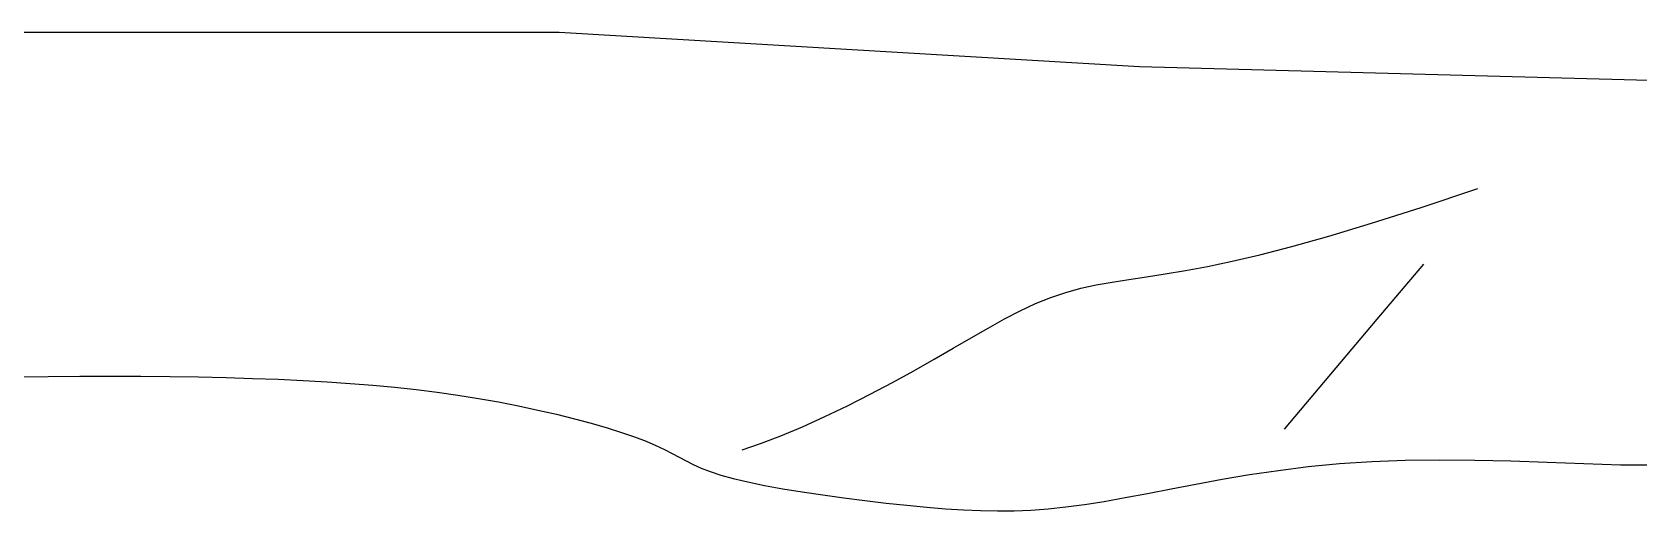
# Model space of a CAD drawing. Header units: millimetres. Extents: x 104198 to 1296755, y -81101 to 81453.
# Drawn here: x 633763.3 to 633857.7, y -26155.1 to -26127 of the extents above; entities that cross this region are included whole.
import ezdxf

# ---------------------------------------------------------------- set-up
doc = ezdxf.new("R2010")
doc.units = ezdxf.units.MM
doc.linetypes.add('HIDDEN2', pattern=[0.1875, 0.125, -0.0625])

# ---------------------------------------------------------------- blocks, each defined once
blk = doc.blocks.new('ghfdhrhr')
at = {"color": 250, "linetype": 'HIDDEN2', "ltscale": 600}
for p, q in [((633751.049, -32629.21), (633771.511, -32629.21)), ((633751.049, -32629.21), (633771.511, -32629.21)), ((633751.049, -32629.21), (633771.511, -32629.21)), ((633751.049, -32629.21), (633771.511, -32629.21)), ((633751.049, -32629.21), (633771.511, -32629.21)), ((633751.049, -32629.21), (633771.511, -32629.21)), ((633751.049, -32629.21), (633771.511, -32629.21)), ((633751.049, -32629.21), (633771.511, -32629.21)), ((633751.049, -32629.21), (633771.511, -32629.21)), ((633751.049, -32629.21), (633771.511, -32629.21)), ((633751.049, -32629.21), (633771.511, -32629.21)), ((633751.049, -32629.21), (633771.511, -32629.21)), ((633771.511, -32629.21), (633794.246, -32629.21)), ((633771.511, -32629.21), (633794.246, -32629.21)), ((633771.511, -32629.21), (633794.246, -32629.21)), ((633771.511, -32629.21), (633794.246, -32629.21)), ((633771.511, -32629.21), (633794.246, -32629.21)), ((633771.511, -32629.21), (633794.246, -32629.21)), ((633771.511, -32629.21), (633794.246, -32629.21)), ((633771.511, -32629.21), (633794.246, -32629.21)), ((633771.511, -32629.21), (633794.246, -32629.21)), ((633771.511, -32629.21), (633794.246, -32629.21)), ((633771.511, -32629.21), (633794.246, -32629.21)), ((633771.511, -32629.21), (633794.246, -32629.21)), ((633794.246, -32629.21), (633828.35, -32631.229)), ((633794.246, -32629.21), (633828.35, -32631.229)), ((633794.246, -32629.21), (633828.35, -32631.229)), ((633794.246, -32629.21), (633828.35, -32631.229)), ((633794.246, -32629.21), (633828.35, -32631.229)), ((633794.246, -32629.21), (633828.35, -32631.229)), ((633794.246, -32629.21), (633828.35, -32631.229)), ((633794.246, -32629.21), (633828.35, -32631.229)), ((633794.246, -32629.21), (633828.35, -32631.229)), ((633794.246, -32629.21), (633828.35, -32631.229)), ((633794.246, -32629.21), (633828.35, -32631.229)), ((633794.246, -32629.21), (633828.35, -32631.229)), ((633828.35, -32631.229), (633978.179, -32635.268)), ((633828.35, -32631.229), (633978.179, -32635.268)), ((633828.35, -32631.229), (633978.179, -32635.268)), ((633828.35, -32631.229), (633978.179, -32635.268)), ((633828.35, -32631.229), (633978.179, -32635.268)), ((633828.35, -32631.229), (633978.179, -32635.268)), ((633828.35, -32631.229), (633978.179, -32635.268)), ((633828.35, -32631.229), (633978.179, -32635.268)), ((633828.35, -32631.229), (633978.179, -32635.268)), ((633828.35, -32631.229), (633978.179, -32635.268)), ((633828.35, -32631.229), (633978.179, -32635.268)), ((633828.35, -32631.229), (633978.179, -32635.268)), ((633842.316, -32646.092), (633845.045, -32642.859)), ((633842.316, -32646.092), (633845.045, -32642.859)), ((633842.316, -32646.092), (633845.045, -32642.859)), ((633842.316, -32646.092), (633845.045, -32642.859)), ((633842.316, -32646.092), (633845.045, -32642.859)), ((633842.316, -32646.092), (633845.045, -32642.859)), ((633842.316, -32646.092), (633845.045, -32642.859)), ((633842.316, -32646.092), (633845.045, -32642.859)), ((633842.316, -32646.092), (633845.045, -32642.859)), ((633842.316, -32646.092), (633845.045, -32642.859)), ((633842.316, -32646.092), (633845.045, -32642.859)), ((633842.316, -32646.092), (633845.045, -32642.859)), ((633836.856, -32652.558), (633842.316, -32646.092)), ((633836.856, -32652.558), (633842.316, -32646.092)), ((633836.856, -32652.558), (633842.316, -32646.092)), ((633836.856, -32652.558), (633842.316, -32646.092)), ((633836.856, -32652.558), (633842.316, -32646.092)), ((633836.856, -32652.558), (633842.316, -32646.092)), ((633836.856, -32652.558), (633842.316, -32646.092)), ((633836.856, -32652.558), (633842.316, -32646.092)), ((633836.856, -32652.558), (633842.316, -32646.092)), ((633836.856, -32652.558), (633842.316, -32646.092)), ((633836.856, -32652.558), (633842.316, -32646.092)), ((633836.856, -32652.558), (633842.316, -32646.092)), ((633762.345, -32649.492), (633764.242, -32649.467)), ((633762.345, -32649.492), (633764.242, -32649.467)), ((633762.345, -32649.492), (633764.242, -32649.467)), ((633762.345, -32649.492), (633764.242, -32649.467)), ((633762.345, -32649.492), (633764.242, -32649.467)), ((633762.345, -32649.492), (633764.242, -32649.467)), ((633762.345, -32649.492), (633764.242, -32649.467)), ((633762.345, -32649.492), (633764.242, -32649.467)), ((633762.345, -32649.492), (633764.242, -32649.467)), ((633762.345, -32649.492), (633764.242, -32649.467)), ((633762.345, -32649.492), (633764.242, -32649.467)), ((633762.345, -32649.492), (633764.242, -32649.467)), ((633764.242, -32649.467), (633766.098, -32649.452)), ((633764.242, -32649.467), (633766.098, -32649.452)), ((633764.242, -32649.467), (633766.098, -32649.452)), ((633764.242, -32649.467), (633766.098, -32649.452)), ((633764.242, -32649.467), (633766.098, -32649.452)), ((633764.242, -32649.467), (633766.098, -32649.452)), ((633764.242, -32649.467), (633766.098, -32649.452)), ((633764.242, -32649.467), (633766.098, -32649.452)), ((633764.242, -32649.467), (633766.098, -32649.452)), ((633764.242, -32649.467), (633766.098, -32649.452)), ((633764.242, -32649.467), (633766.098, -32649.452)), ((633764.242, -32649.467), (633766.098, -32649.452)), ((633766.098, -32649.452), (633767.911, -32649.447)), ((633766.098, -32649.452), (633767.911, -32649.447)), ((633766.098, -32649.452), (633767.911, -32649.447)), ((633766.098, -32649.452), (633767.911, -32649.447)), ((633766.098, -32649.452), (633767.911, -32649.447)), ((633766.098, -32649.452), (633767.911, -32649.447)), ((633766.098, -32649.452), (633767.911, -32649.447)), ((633766.098, -32649.452), (633767.911, -32649.447)), ((633766.098, -32649.452), (633767.911, -32649.447)), ((633766.098, -32649.452), (633767.911, -32649.447)), ((633766.098, -32649.452), (633767.911, -32649.447)), ((633766.098, -32649.452), (633767.911, -32649.447)), ((633767.911, -32649.447), (633769.678, -32649.452)), ((633767.911, -32649.447), (633769.678, -32649.452)), ((633767.911, -32649.447), (633769.678, -32649.452)), ((633767.911, -32649.447), (633769.678, -32649.452)), ((633767.911, -32649.447), (633769.678, -32649.452)), ((633767.911, -32649.447), (633769.678, -32649.452)), ((633767.911, -32649.447), (633769.678, -32649.452)), ((633767.911, -32649.447), (633769.678, -32649.452)), ((633767.911, -32649.447), (633769.678, -32649.452)), ((633767.911, -32649.447), (633769.678, -32649.452)), ((633767.911, -32649.447), (633769.678, -32649.452)), ((633767.911, -32649.447), (633769.678, -32649.452)), ((633769.678, -32649.452), (633771.398, -32649.467)), ((633769.678, -32649.452), (633771.398, -32649.467)), ((633769.678, -32649.452), (633771.398, -32649.467)), ((633769.678, -32649.452), (633771.398, -32649.467)), ((633769.678, -32649.452), (633771.398, -32649.467)), ((633769.678, -32649.452), (633771.398, -32649.467)), ((633769.678, -32649.452), (633771.398, -32649.467)), ((633769.678, -32649.452), (633771.398, -32649.467)), ((633769.678, -32649.452), (633771.398, -32649.467)), ((633769.678, -32649.452), (633771.398, -32649.467)), ((633769.678, -32649.452), (633771.398, -32649.467)), ((633769.678, -32649.452), (633771.398, -32649.467)), ((633771.398, -32649.467), (633773.067, -32649.492)), ((633771.398, -32649.467), (633773.067, -32649.492)), ((633771.398, -32649.467), (633773.067, -32649.492)), ((633771.398, -32649.467), (633773.067, -32649.492)), ((633771.398, -32649.467), (633773.067, -32649.492)), ((633771.398, -32649.467), (633773.067, -32649.492)), ((633771.398, -32649.467), (633773.067, -32649.492)), ((633771.398, -32649.467), (633773.067, -32649.492)), ((633771.398, -32649.467), (633773.067, -32649.492)), ((633771.398, -32649.467), (633773.067, -32649.492)), ((633771.398, -32649.467), (633773.067, -32649.492)), ((633771.398, -32649.467), (633773.067, -32649.492)), ((633773.067, -32649.492), (633774.685, -32649.528)), ((633773.067, -32649.492), (633774.685, -32649.528)), ((633773.067, -32649.492), (633774.685, -32649.528)), ((633773.067, -32649.492), (633774.685, -32649.528)), ((633773.067, -32649.492), (633774.685, -32649.528)), ((633773.067, -32649.492), (633774.685, -32649.528)), ((633773.067, -32649.492), (633774.685, -32649.528)), ((633773.067, -32649.492), (633774.685, -32649.528)), ((633773.067, -32649.492), (633774.685, -32649.528)), ((633773.067, -32649.492), (633774.685, -32649.528)), ((633773.067, -32649.492), (633774.685, -32649.528)), ((633773.067, -32649.492), (633774.685, -32649.528)), ((633774.685, -32649.528), (633776.247, -32649.573)), ((633774.685, -32649.528), (633776.247, -32649.573)), ((633774.685, -32649.528), (633776.247, -32649.573)), ((633774.685, -32649.528), (633776.247, -32649.573)), ((633774.685, -32649.528), (633776.247, -32649.573)), ((633774.685, -32649.528), (633776.247, -32649.573)), ((633774.685, -32649.528), (633776.247, -32649.573)), ((633774.685, -32649.528), (633776.247, -32649.573)), ((633774.685, -32649.528), (633776.247, -32649.573)), ((633774.685, -32649.528), (633776.247, -32649.573)), ((633774.685, -32649.528), (633776.247, -32649.573)), ((633774.685, -32649.528), (633776.247, -32649.573)), ((633776.247, -32649.573), (633777.754, -32649.629)), ((633776.247, -32649.573), (633777.754, -32649.629)), ((633776.247, -32649.573), (633777.754, -32649.629)), ((633776.247, -32649.573), (633777.754, -32649.629)), ((633776.247, -32649.573), (633777.754, -32649.629)), ((633776.247, -32649.573), (633777.754, -32649.629)), ((633776.247, -32649.573), (633777.754, -32649.629)), ((633776.247, -32649.573), (633777.754, -32649.629)), ((633776.247, -32649.573), (633777.754, -32649.629)), ((633776.247, -32649.573), (633777.754, -32649.629)), ((633776.247, -32649.573), (633777.754, -32649.629)), ((633776.247, -32649.573), (633777.754, -32649.629)), ((633777.754, -32649.629), (633779.209, -32649.696)), ((633777.754, -32649.629), (633779.209, -32649.696)), ((633777.754, -32649.629), (633779.209, -32649.696)), ((633777.754, -32649.629), (633779.209, -32649.696)), ((633777.754, -32649.629), (633779.209, -32649.696)), ((633777.754, -32649.629), (633779.209, -32649.696)), ((633777.754, -32649.629), (633779.209, -32649.696)), ((633777.754, -32649.629), (633779.209, -32649.696)), ((633777.754, -32649.629), (633779.209, -32649.696)), ((633777.754, -32649.629), (633779.209, -32649.696)), ((633777.754, -32649.629), (633779.209, -32649.696)), ((633777.754, -32649.629), (633779.209, -32649.696)), ((633779.209, -32649.696), (633780.616, -32649.775)), ((633779.209, -32649.696), (633780.616, -32649.775)), ((633779.209, -32649.696), (633780.616, -32649.775)), ((633779.209, -32649.696), (633780.616, -32649.775)), ((633779.209, -32649.696), (633780.616, -32649.775)), ((633779.209, -32649.696), (633780.616, -32649.775)), ((633779.209, -32649.696), (633780.616, -32649.775)), ((633779.209, -32649.696), (633780.616, -32649.775)), ((633779.209, -32649.696), (633780.616, -32649.775)), ((633779.209, -32649.696), (633780.616, -32649.775)), ((633779.209, -32649.696), (633780.616, -32649.775)), ((633779.209, -32649.696), (633780.616, -32649.775)), ((633780.616, -32649.775), (633781.98, -32649.867)), ((633780.616, -32649.775), (633781.98, -32649.867)), ((633780.616, -32649.775), (633781.98, -32649.867)), ((633780.616, -32649.775), (633781.98, -32649.867)), ((633780.616, -32649.775), (633781.98, -32649.867)), ((633780.616, -32649.775), (633781.98, -32649.867)), ((633780.616, -32649.775), (633781.98, -32649.867)), ((633780.616, -32649.775), (633781.98, -32649.867)), ((633780.616, -32649.775), (633781.98, -32649.867)), ((633780.616, -32649.775), (633781.98, -32649.867)), ((633780.616, -32649.775), (633781.98, -32649.867)), ((633780.616, -32649.775), (633781.98, -32649.867)), ((633781.98, -32649.867), (633783.305, -32649.973)), ((633781.98, -32649.867), (633783.305, -32649.973)), ((633781.98, -32649.867), (633783.305, -32649.973)), ((633781.98, -32649.867), (633783.305, -32649.973)), ((633781.98, -32649.867), (633783.305, -32649.973)), ((633781.98, -32649.867), (633783.305, -32649.973)), ((633781.98, -32649.867), (633783.305, -32649.973)), ((633781.98, -32649.867), (633783.305, -32649.973)), ((633781.98, -32649.867), (633783.305, -32649.973)), ((633781.98, -32649.867), (633783.305, -32649.973)), ((633781.98, -32649.867), (633783.305, -32649.973)), ((633781.98, -32649.867), (633783.305, -32649.973)), ((633783.305, -32649.973), (633784.596, -32650.094)), ((633783.305, -32649.973), (633784.596, -32650.094)), ((633783.305, -32649.973), (633784.596, -32650.094)), ((633783.305, -32649.973), (633784.596, -32650.094)), ((633783.305, -32649.973), (633784.596, -32650.094)), ((633783.305, -32649.973), (633784.596, -32650.094)), ((633783.305, -32649.973), (633784.596, -32650.094)), ((633783.305, -32649.973), (633784.596, -32650.094)), ((633783.305, -32649.973), (633784.596, -32650.094)), ((633783.305, -32649.973), (633784.596, -32650.094)), ((633783.305, -32649.973), (633784.596, -32650.094)), ((633783.305, -32649.973), (633784.596, -32650.094)), ((633784.596, -32650.094), (633785.857, -32650.232)), ((633784.596, -32650.094), (633785.857, -32650.232)), ((633784.596, -32650.094), (633785.857, -32650.232)), ((633784.596, -32650.094), (633785.857, -32650.232)), ((633784.596, -32650.094), (633785.857, -32650.232)), ((633784.596, -32650.094), (633785.857, -32650.232)), ((633784.596, -32650.094), (633785.857, -32650.232)), ((633784.596, -32650.094), (633785.857, -32650.232)), ((633784.596, -32650.094), (633785.857, -32650.232)), ((633784.596, -32650.094), (633785.857, -32650.232)), ((633784.596, -32650.094), (633785.857, -32650.232)), ((633784.596, -32650.094), (633785.857, -32650.232)), ((633785.857, -32650.232), (633787.094, -32650.386)), ((633785.857, -32650.232), (633787.094, -32650.386)), ((633785.857, -32650.232), (633787.094, -32650.386)), ((633785.857, -32650.232), (633787.094, -32650.386)), ((633785.857, -32650.232), (633787.094, -32650.386)), ((633785.857, -32650.232), (633787.094, -32650.386)), ((633785.857, -32650.232), (633787.094, -32650.386)), ((633785.857, -32650.232), (633787.094, -32650.386)), ((633785.857, -32650.232), (633787.094, -32650.386)), ((633785.857, -32650.232), (633787.094, -32650.386)), ((633785.857, -32650.232), (633787.094, -32650.386)), ((633785.857, -32650.232), (633787.094, -32650.386)), ((633787.094, -32650.386), (633788.31, -32650.559)), ((633787.094, -32650.386), (633788.31, -32650.559)), ((633787.094, -32650.386), (633788.31, -32650.559)), ((633787.094, -32650.386), (633788.31, -32650.559)), ((633787.094, -32650.386), (633788.31, -32650.559)), ((633787.094, -32650.386), (633788.31, -32650.559)), ((633787.094, -32650.386), (633788.31, -32650.559)), ((633787.094, -32650.386), (633788.31, -32650.559)), ((633787.094, -32650.386), (633788.31, -32650.559)), ((633787.094, -32650.386), (633788.31, -32650.559)), ((633787.094, -32650.386), (633788.31, -32650.559)), ((633787.094, -32650.386), (633788.31, -32650.559)), ((633788.31, -32650.559), (633789.51, -32650.751)), ((633788.31, -32650.559), (633789.51, -32650.751)), ((633788.31, -32650.559), (633789.51, -32650.751)), ((633788.31, -32650.559), (633789.51, -32650.751)), ((633788.31, -32650.559), (633789.51, -32650.751)), ((633788.31, -32650.559), (633789.51, -32650.751)), ((633788.31, -32650.559), (633789.51, -32650.751)), ((633788.31, -32650.559), (633789.51, -32650.751)), ((633788.31, -32650.559), (633789.51, -32650.751)), ((633788.31, -32650.559), (633789.51, -32650.751)), ((633788.31, -32650.559), (633789.51, -32650.751)), ((633788.31, -32650.559), (633789.51, -32650.751)), ((633789.51, -32650.751), (633790.696, -32650.963)), ((633789.51, -32650.751), (633790.696, -32650.963)), ((633789.51, -32650.751), (633790.696, -32650.963)), ((633789.51, -32650.751), (633790.696, -32650.963)), ((633789.51, -32650.751), (633790.696, -32650.963)), ((633789.51, -32650.751), (633790.696, -32650.963)), ((633789.51, -32650.751), (633790.696, -32650.963)), ((633789.51, -32650.751), (633790.696, -32650.963)), ((633789.51, -32650.751), (633790.696, -32650.963)), ((633789.51, -32650.751), (633790.696, -32650.963)), ((633789.51, -32650.751), (633790.696, -32650.963)), ((633789.51, -32650.751), (633790.696, -32650.963)), ((633790.696, -32650.963), (633791.862, -32651.191)), ((633790.696, -32650.963), (633791.862, -32651.191)), ((633790.696, -32650.963), (633791.862, -32651.191)), ((633790.696, -32650.963), (633791.862, -32651.191)), ((633790.696, -32650.963), (633791.862, -32651.191)), ((633790.696, -32650.963), (633791.862, -32651.191)), ((633790.696, -32650.963), (633791.862, -32651.191)), ((633790.696, -32650.963), (633791.862, -32651.191)), ((633790.696, -32650.963), (633791.862, -32651.191)), ((633790.696, -32650.963), (633791.862, -32651.191)), ((633790.696, -32650.963), (633791.862, -32651.191)), ((633790.696, -32650.963), (633791.862, -32651.191)), ((633791.862, -32651.191), (633792.998, -32651.434)), ((633791.862, -32651.191), (633792.998, -32651.434)), ((633791.862, -32651.191), (633792.998, -32651.434)), ((633791.862, -32651.191), (633792.998, -32651.434)), ((633791.862, -32651.191), (633792.998, -32651.434)), ((633791.862, -32651.191), (633792.998, -32651.434)), ((633791.862, -32651.191), (633792.998, -32651.434)), ((633791.862, -32651.191), (633792.998, -32651.434)), ((633791.862, -32651.191), (633792.998, -32651.434)), ((633791.862, -32651.191), (633792.998, -32651.434)), ((633791.862, -32651.191), (633792.998, -32651.434)), ((633791.862, -32651.191), (633792.998, -32651.434)), ((633792.998, -32651.434), (633794.096, -32651.688)), ((633792.998, -32651.434), (633794.096, -32651.688)), ((633792.998, -32651.434), (633794.096, -32651.688)), ((633792.998, -32651.434), (633794.096, -32651.688)), ((633792.998, -32651.434), (633794.096, -32651.688)), ((633792.998, -32651.434), (633794.096, -32651.688)), ((633792.998, -32651.434), (633794.096, -32651.688)), ((633792.998, -32651.434), (633794.096, -32651.688)), ((633792.998, -32651.434), (633794.096, -32651.688)), ((633792.998, -32651.434), (633794.096, -32651.688)), ((633792.998, -32651.434), (633794.096, -32651.688)), ((633792.998, -32651.434), (633794.096, -32651.688)), ((633794.096, -32651.688), (633795.146, -32651.95)), ((633794.096, -32651.688), (633795.146, -32651.95)), ((633794.096, -32651.688), (633795.146, -32651.95)), ((633794.096, -32651.688), (633795.146, -32651.95)), ((633794.096, -32651.688), (633795.146, -32651.95)), ((633794.096, -32651.688), (633795.146, -32651.95)), ((633794.096, -32651.688), (633795.146, -32651.95)), ((633794.096, -32651.688), (633795.146, -32651.95)), ((633794.096, -32651.688), (633795.146, -32651.95)), ((633794.096, -32651.688), (633795.146, -32651.95)), ((633794.096, -32651.688), (633795.146, -32651.95)), ((633794.096, -32651.688), (633795.146, -32651.95)), ((633795.146, -32651.95), (633796.139, -32652.217)), ((633795.146, -32651.95), (633796.139, -32652.217)), ((633795.146, -32651.95), (633796.139, -32652.217)), ((633795.146, -32651.95), (633796.139, -32652.217)), ((633795.146, -32651.95), (633796.139, -32652.217)), ((633795.146, -32651.95), (633796.139, -32652.217)), ((633795.146, -32651.95), (633796.139, -32652.217)), ((633795.146, -32651.95), (633796.139, -32652.217)), ((633795.146, -32651.95), (633796.139, -32652.217)), ((633795.146, -32651.95), (633796.139, -32652.217)), ((633795.146, -32651.95), (633796.139, -32652.217)), ((633795.146, -32651.95), (633796.139, -32652.217)), ((633796.139, -32652.217), (633797.067, -32652.486)), ((633796.139, -32652.217), (633797.067, -32652.486)), ((633796.139, -32652.217), (633797.067, -32652.486)), ((633796.139, -32652.217), (633797.067, -32652.486)), ((633796.139, -32652.217), (633797.067, -32652.486)), ((633796.139, -32652.217), (633797.067, -32652.486)), ((633796.139, -32652.217), (633797.067, -32652.486)), ((633796.139, -32652.217), (633797.067, -32652.486)), ((633796.139, -32652.217), (633797.067, -32652.486)), ((633796.139, -32652.217), (633797.067, -32652.486)), ((633796.139, -32652.217), (633797.067, -32652.486)), ((633796.139, -32652.217), (633797.067, -32652.486)), ((633797.067, -32652.486), (633797.919, -32652.754)), ((633797.067, -32652.486), (633797.919, -32652.754)), ((633797.067, -32652.486), (633797.919, -32652.754)), ((633797.067, -32652.486), (633797.919, -32652.754)), ((633797.067, -32652.486), (633797.919, -32652.754)), ((633797.067, -32652.486), (633797.919, -32652.754)), ((633797.067, -32652.486), (633797.919, -32652.754)), ((633797.067, -32652.486), (633797.919, -32652.754)), ((633797.067, -32652.486), (633797.919, -32652.754)), ((633797.067, -32652.486), (633797.919, -32652.754)), ((633797.067, -32652.486), (633797.919, -32652.754)), ((633797.067, -32652.486), (633797.919, -32652.754)), ((633797.919, -32652.754), (633798.687, -32653.018)), ((633797.919, -32652.754), (633798.687, -32653.018)), ((633797.919, -32652.754), (633798.687, -32653.018)), ((633797.919, -32652.754), (633798.687, -32653.018)), ((633797.919, -32652.754), (633798.687, -32653.018)), ((633797.919, -32652.754), (633798.687, -32653.018)), ((633797.919, -32652.754), (633798.687, -32653.018)), ((633797.919, -32652.754), (633798.687, -32653.018)), ((633797.919, -32652.754), (633798.687, -32653.018)), ((633797.919, -32652.754), (633798.687, -32653.018)), ((633797.919, -32652.754), (633798.687, -32653.018)), ((633797.919, -32652.754), (633798.687, -32653.018)), ((633798.687, -32653.018), (633799.362, -32653.275)), ((633798.687, -32653.018), (633799.362, -32653.275)), ((633798.687, -32653.018), (633799.362, -32653.275)), ((633798.687, -32653.018), (633799.362, -32653.275)), ((633798.687, -32653.018), (633799.362, -32653.275)), ((633798.687, -32653.018), (633799.362, -32653.275)), ((633798.687, -32653.018), (633799.362, -32653.275)), ((633798.687, -32653.018), (633799.362, -32653.275)), ((633798.687, -32653.018), (633799.362, -32653.275)), ((633798.687, -32653.018), (633799.362, -32653.275)), ((633798.687, -32653.018), (633799.362, -32653.275)), ((633798.687, -32653.018), (633799.362, -32653.275)), ((633799.362, -32653.275), (633799.94, -32653.523)), ((633799.362, -32653.275), (633799.94, -32653.523)), ((633799.362, -32653.275), (633799.94, -32653.523)), ((633799.362, -32653.275), (633799.94, -32653.523)), ((633799.362, -32653.275), (633799.94, -32653.523)), ((633799.362, -32653.275), (633799.94, -32653.523)), ((633799.362, -32653.275), (633799.94, -32653.523)), ((633799.362, -32653.275), (633799.94, -32653.523)), ((633799.362, -32653.275), (633799.94, -32653.523)), ((633799.362, -32653.275), (633799.94, -32653.523)), ((633799.362, -32653.275), (633799.94, -32653.523)), ((633799.362, -32653.275), (633799.94, -32653.523)), ((633799.94, -32653.523), (633800.439, -32653.761)), ((633799.94, -32653.523), (633800.439, -32653.761)), ((633799.94, -32653.523), (633800.439, -32653.761)), ((633799.94, -32653.523), (633800.439, -32653.761)), ((633799.94, -32653.523), (633800.439, -32653.761)), ((633799.94, -32653.523), (633800.439, -32653.761)), ((633799.94, -32653.523), (633800.439, -32653.761)), ((633799.94, -32653.523), (633800.439, -32653.761)), ((633799.94, -32653.523), (633800.439, -32653.761)), ((633799.94, -32653.523), (633800.439, -32653.761)), ((633799.94, -32653.523), (633800.439, -32653.761)), ((633799.94, -32653.523), (633800.439, -32653.761)), ((633800.439, -32653.761), (633800.884, -32653.992)), ((633800.439, -32653.761), (633800.884, -32653.992)), ((633800.439, -32653.761), (633800.884, -32653.992)), ((633800.439, -32653.761), (633800.884, -32653.992)), ((633800.439, -32653.761), (633800.884, -32653.992)), ((633800.439, -32653.761), (633800.884, -32653.992)), ((633800.439, -32653.761), (633800.884, -32653.992)), ((633800.439, -32653.761), (633800.884, -32653.992)), ((633800.439, -32653.761), (633800.884, -32653.992)), ((633800.439, -32653.761), (633800.884, -32653.992)), ((633800.439, -32653.761), (633800.884, -32653.992)), ((633800.439, -32653.761), (633800.884, -32653.992)), ((633800.884, -32653.992), (633801.299, -32654.215)), ((633800.884, -32653.992), (633801.299, -32654.215)), ((633800.884, -32653.992), (633801.299, -32654.215)), ((633800.884, -32653.992), (633801.299, -32654.215)), ((633800.884, -32653.992), (633801.299, -32654.215)), ((633800.884, -32653.992), (633801.299, -32654.215)), ((633800.884, -32653.992), (633801.299, -32654.215)), ((633800.884, -32653.992), (633801.299, -32654.215)), ((633800.884, -32653.992), (633801.299, -32654.215)), ((633800.884, -32653.992), (633801.299, -32654.215)), ((633800.884, -32653.992), (633801.299, -32654.215)), ((633800.884, -32653.992), (633801.299, -32654.215)), ((633801.299, -32654.215), (633801.706, -32654.432)), ((633801.299, -32654.215), (633801.706, -32654.432)), ((633801.299, -32654.215), (633801.706, -32654.432)), ((633801.299, -32654.215), (633801.706, -32654.432)), ((633801.299, -32654.215), (633801.706, -32654.432)), ((633801.299, -32654.215), (633801.706, -32654.432)), ((633801.299, -32654.215), (633801.706, -32654.432)), ((633801.299, -32654.215), (633801.706, -32654.432)), ((633801.299, -32654.215), (633801.706, -32654.432)), ((633801.299, -32654.215), (633801.706, -32654.432)), ((633801.299, -32654.215), (633801.706, -32654.432)), ((633801.299, -32654.215), (633801.706, -32654.432)), ((633801.706, -32654.432), (633802.131, -32654.645)), ((633801.706, -32654.432), (633802.131, -32654.645)), ((633801.706, -32654.432), (633802.131, -32654.645)), ((633801.706, -32654.432), (633802.131, -32654.645)), ((633801.706, -32654.432), (633802.131, -32654.645)), ((633801.706, -32654.432), (633802.131, -32654.645)), ((633801.706, -32654.432), (633802.131, -32654.645)), ((633801.706, -32654.432), (633802.131, -32654.645)), ((633801.706, -32654.432), (633802.131, -32654.645)), ((633801.706, -32654.432), (633802.131, -32654.645)), ((633801.706, -32654.432), (633802.131, -32654.645)), ((633801.706, -32654.432), (633802.131, -32654.645)), ((633802.131, -32654.645), (633802.596, -32654.853)), ((633802.131, -32654.645), (633802.596, -32654.853)), ((633802.131, -32654.645), (633802.596, -32654.853)), ((633802.131, -32654.645), (633802.596, -32654.853)), ((633802.131, -32654.645), (633802.596, -32654.853)), ((633802.131, -32654.645), (633802.596, -32654.853)), ((633802.131, -32654.645), (633802.596, -32654.853)), ((633802.131, -32654.645), (633802.596, -32654.853)), ((633802.131, -32654.645), (633802.596, -32654.853)), ((633802.131, -32654.645), (633802.596, -32654.853)), ((633802.131, -32654.645), (633802.596, -32654.853)), ((633802.131, -32654.645), (633802.596, -32654.853)), ((633838.264, -32654.763), (633840.093, -32654.583)), ((633838.264, -32654.763), (633840.093, -32654.583)), ((633838.264, -32654.763), (633840.093, -32654.583)), ((633838.264, -32654.763), (633840.093, -32654.583)), ((633838.264, -32654.763), (633840.093, -32654.583)), ((633838.264, -32654.763), (633840.093, -32654.583)), ((633838.264, -32654.763), (633840.093, -32654.583)), ((633838.264, -32654.763), (633840.093, -32654.583)), ((633838.264, -32654.763), (633840.093, -32654.583)), ((633838.264, -32654.763), (633840.093, -32654.583)), ((633838.264, -32654.763), (633840.093, -32654.583)), ((633838.264, -32654.763), (633840.093, -32654.583)), ((633840.093, -32654.583), (633841.991, -32654.453)), ((633840.093, -32654.583), (633841.991, -32654.453)), ((633840.093, -32654.583), (633841.991, -32654.453)), ((633840.093, -32654.583), (633841.991, -32654.453)), ((633840.093, -32654.583), (633841.991, -32654.453)), ((633840.093, -32654.583), (633841.991, -32654.453)), ((633840.093, -32654.583), (633841.991, -32654.453)), ((633840.093, -32654.583), (633841.991, -32654.453)), ((633840.093, -32654.583), (633841.991, -32654.453)), ((633840.093, -32654.583), (633841.991, -32654.453)), ((633840.093, -32654.583), (633841.991, -32654.453)), ((633840.093, -32654.583), (633841.991, -32654.453)), ((633841.991, -32654.453), (633843.956, -32654.381)), ((633841.991, -32654.453), (633843.956, -32654.381)), ((633841.991, -32654.453), (633843.956, -32654.381)), ((633841.991, -32654.453), (633843.956, -32654.381)), ((633841.991, -32654.453), (633843.956, -32654.381)), ((633841.991, -32654.453), (633843.956, -32654.381)), ((633841.991, -32654.453), (633843.956, -32654.381)), ((633841.991, -32654.453), (633843.956, -32654.381)), ((633841.991, -32654.453), (633843.956, -32654.381)), ((633841.991, -32654.453), (633843.956, -32654.381)), ((633841.991, -32654.453), (633843.956, -32654.381)), ((633841.991, -32654.453), (633843.956, -32654.381)), ((633843.956, -32654.381), (633845.979, -32654.359)), ((633843.956, -32654.381), (633845.979, -32654.359)), ((633843.956, -32654.381), (633845.979, -32654.359)), ((633843.956, -32654.381), (633845.979, -32654.359)), ((633843.956, -32654.381), (633845.979, -32654.359)), ((633843.956, -32654.381), (633845.979, -32654.359)), ((633843.956, -32654.381), (633845.979, -32654.359)), ((633843.956, -32654.381), (633845.979, -32654.359)), ((633843.956, -32654.381), (633845.979, -32654.359)), ((633843.956, -32654.381), (633845.979, -32654.359)), ((633843.956, -32654.381), (633845.979, -32654.359)), ((633843.956, -32654.381), (633845.979, -32654.359)), ((633845.979, -32654.359), (633848.049, -32654.378)), ((633845.979, -32654.359), (633848.049, -32654.378)), ((633845.979, -32654.359), (633848.049, -32654.378)), ((633845.979, -32654.359), (633848.049, -32654.378)), ((633845.979, -32654.359), (633848.049, -32654.378)), ((633845.979, -32654.359), (633848.049, -32654.378)), ((633845.979, -32654.359), (633848.049, -32654.378)), ((633845.979, -32654.359), (633848.049, -32654.378)), ((633845.979, -32654.359), (633848.049, -32654.378)), ((633845.979, -32654.359), (633848.049, -32654.378)), ((633845.979, -32654.359), (633848.049, -32654.378)), ((633845.979, -32654.359), (633848.049, -32654.378)), ((633848.049, -32654.378), (633850.157, -32654.427)), ((633848.049, -32654.378), (633850.157, -32654.427)), ((633848.049, -32654.378), (633850.157, -32654.427)), ((633848.049, -32654.378), (633850.157, -32654.427)), ((633848.049, -32654.378), (633850.157, -32654.427)), ((633848.049, -32654.378), (633850.157, -32654.427)), ((633848.049, -32654.378), (633850.157, -32654.427)), ((633848.049, -32654.378), (633850.157, -32654.427)), ((633848.049, -32654.378), (633850.157, -32654.427)), ((633848.049, -32654.378), (633850.157, -32654.427)), ((633848.049, -32654.378), (633850.157, -32654.427)), ((633848.049, -32654.378), (633850.157, -32654.427)), ((633850.157, -32654.427), (633852.293, -32654.496)), ((633850.157, -32654.427), (633852.293, -32654.496)), ((633850.157, -32654.427), (633852.293, -32654.496)), ((633850.157, -32654.427), (633852.293, -32654.496)), ((633850.157, -32654.427), (633852.293, -32654.496)), ((633850.157, -32654.427), (633852.293, -32654.496)), ((633850.157, -32654.427), (633852.293, -32654.496)), ((633850.157, -32654.427), (633852.293, -32654.496)), ((633850.157, -32654.427), (633852.293, -32654.496)), ((633850.157, -32654.427), (633852.293, -32654.496)), ((633850.157, -32654.427), (633852.293, -32654.496)), ((633850.157, -32654.427), (633852.293, -32654.496)), ((633852.293, -32654.496), (633854.445, -32654.575)), ((633852.293, -32654.496), (633854.445, -32654.575)), ((633852.293, -32654.496), (633854.445, -32654.575)), ((633852.293, -32654.496), (633854.445, -32654.575)), ((633852.293, -32654.496), (633854.445, -32654.575)), ((633852.293, -32654.496), (633854.445, -32654.575)), ((633852.293, -32654.496), (633854.445, -32654.575)), ((633852.293, -32654.496), (633854.445, -32654.575)), ((633852.293, -32654.496), (633854.445, -32654.575)), ((633852.293, -32654.496), (633854.445, -32654.575)), ((633852.293, -32654.496), (633854.445, -32654.575)), ((633852.293, -32654.496), (633854.445, -32654.575)), ((633854.445, -32654.575), (633856.605, -32654.654)), ((633854.445, -32654.575), (633856.605, -32654.654)), ((633854.445, -32654.575), (633856.605, -32654.654)), ((633854.445, -32654.575), (633856.605, -32654.654)), ((633854.445, -32654.575), (633856.605, -32654.654)), ((633854.445, -32654.575), (633856.605, -32654.654)), ((633854.445, -32654.575), (633856.605, -32654.654)), ((633854.445, -32654.575), (633856.605, -32654.654)), ((633854.445, -32654.575), (633856.605, -32654.654)), ((633854.445, -32654.575), (633856.605, -32654.654)), ((633854.445, -32654.575), (633856.605, -32654.654)), ((633854.445, -32654.575), (633856.605, -32654.654)), ((633856.605, -32654.654), (633976.761, -32654.723)), ((633856.605, -32654.654), (633976.761, -32654.723)), ((633856.605, -32654.654), (633976.761, -32654.723)), ((633856.605, -32654.654), (633976.761, -32654.723)), ((633856.605, -32654.654), (633976.761, -32654.723)), ((633856.605, -32654.654), (633976.761, -32654.723)), ((633856.605, -32654.654), (633976.761, -32654.723)), ((633856.605, -32654.654), (633976.761, -32654.723)), ((633856.605, -32654.654), (633976.761, -32654.723)), ((633856.605, -32654.654), (633976.761, -32654.723)), ((633856.605, -32654.654), (633976.761, -32654.723)), ((633856.605, -32654.654), (633976.761, -32654.723)), ((633802.596, -32654.853), (633803.127, -32655.058)), ((633802.596, -32654.853), (633803.127, -32655.058)), ((633802.596, -32654.853), (633803.127, -32655.058)), ((633802.596, -32654.853), (633803.127, -32655.058)), ((633802.596, -32654.853), (633803.127, -32655.058)), ((633802.596, -32654.853), (633803.127, -32655.058)), ((633802.596, -32654.853), (633803.127, -32655.058)), ((633802.596, -32654.853), (633803.127, -32655.058)), ((633802.596, -32654.853), (633803.127, -32655.058)), ((633802.596, -32654.853), (633803.127, -32655.058)), ((633802.596, -32654.853), (633803.127, -32655.058)), ((633802.596, -32654.853), (633803.127, -32655.058)), ((633803.127, -32655.058), (633803.746, -32655.261)), ((633803.127, -32655.058), (633803.746, -32655.261)), ((633803.127, -32655.058), (633803.746, -32655.261)), ((633803.127, -32655.058), (633803.746, -32655.261)), ((633803.127, -32655.058), (633803.746, -32655.261)), ((633803.127, -32655.058), (633803.746, -32655.261)), ((633803.127, -32655.058), (633803.746, -32655.261)), ((633803.127, -32655.058), (633803.746, -32655.261)), ((633803.127, -32655.058), (633803.746, -32655.261)), ((633803.127, -32655.058), (633803.746, -32655.261)), ((633803.127, -32655.058), (633803.746, -32655.261)), ((633803.127, -32655.058), (633803.746, -32655.261)), ((633803.746, -32655.261), (633804.477, -32655.463)), ((633803.746, -32655.261), (633804.477, -32655.463)), ((633803.746, -32655.261), (633804.477, -32655.463)), ((633803.746, -32655.261), (633804.477, -32655.463)), ((633803.746, -32655.261), (633804.477, -32655.463)), ((633803.746, -32655.261), (633804.477, -32655.463)), ((633803.746, -32655.261), (633804.477, -32655.463)), ((633803.746, -32655.261), (633804.477, -32655.463)), ((633803.746, -32655.261), (633804.477, -32655.463)), ((633803.746, -32655.261), (633804.477, -32655.463)), ((633803.746, -32655.261), (633804.477, -32655.463)), ((633803.746, -32655.261), (633804.477, -32655.463)), ((633804.477, -32655.463), (633805.338, -32655.665)), ((633804.477, -32655.463), (633805.338, -32655.665)), ((633804.477, -32655.463), (633805.338, -32655.665)), ((633804.477, -32655.463), (633805.338, -32655.665)), ((633804.477, -32655.463), (633805.338, -32655.665)), ((633804.477, -32655.463), (633805.338, -32655.665)), ((633804.477, -32655.463), (633805.338, -32655.665)), ((633804.477, -32655.463), (633805.338, -32655.665)), ((633804.477, -32655.463), (633805.338, -32655.665)), ((633804.477, -32655.463), (633805.338, -32655.665)), ((633804.477, -32655.463), (633805.338, -32655.665)), ((633804.477, -32655.463), (633805.338, -32655.665)), ((633805.338, -32655.665), (633806.314, -32655.864)), ((633805.338, -32655.665), (633806.314, -32655.864)), ((633805.338, -32655.665), (633806.314, -32655.864)), ((633805.338, -32655.665), (633806.314, -32655.864)), ((633805.338, -32655.665), (633806.314, -32655.864)), ((633805.338, -32655.665), (633806.314, -32655.864)), ((633805.338, -32655.665), (633806.314, -32655.864)), ((633805.338, -32655.665), (633806.314, -32655.864)), ((633805.338, -32655.665), (633806.314, -32655.864)), ((633805.338, -32655.665), (633806.314, -32655.864)), ((633805.338, -32655.665), (633806.314, -32655.864)), ((633805.338, -32655.665), (633806.314, -32655.864)), ((633831.664, -32655.786), (633833.204, -32655.505)), ((633831.664, -32655.786), (633833.204, -32655.505)), ((633831.664, -32655.786), (633833.204, -32655.505)), ((633831.664, -32655.786), (633833.204, -32655.505)), ((633831.664, -32655.786), (633833.204, -32655.505)), ((633831.664, -32655.786), (633833.204, -32655.505)), ((633831.664, -32655.786), (633833.204, -32655.505)), ((633831.664, -32655.786), (633833.204, -32655.505)), ((633831.664, -32655.786), (633833.204, -32655.505)), ((633831.664, -32655.786), (633833.204, -32655.505)), ((633831.664, -32655.786), (633833.204, -32655.505)), ((633831.664, -32655.786), (633833.204, -32655.505)), ((633833.204, -32655.505), (633834.818, -32655.234)), ((633833.204, -32655.505), (633834.818, -32655.234)), ((633833.204, -32655.505), (633834.818, -32655.234)), ((633833.204, -32655.505), (633834.818, -32655.234)), ((633833.204, -32655.505), (633834.818, -32655.234)), ((633833.204, -32655.505), (633834.818, -32655.234)), ((633833.204, -32655.505), (633834.818, -32655.234)), ((633833.204, -32655.505), (633834.818, -32655.234)), ((633833.204, -32655.505), (633834.818, -32655.234)), ((633833.204, -32655.505), (633834.818, -32655.234)), ((633833.204, -32655.505), (633834.818, -32655.234)), ((633833.204, -32655.505), (633834.818, -32655.234)), ((633834.818, -32655.234), (633836.505, -32654.984)), ((633834.818, -32655.234), (633836.505, -32654.984)), ((633834.818, -32655.234), (633836.505, -32654.984)), ((633834.818, -32655.234), (633836.505, -32654.984)), ((633834.818, -32655.234), (633836.505, -32654.984)), ((633834.818, -32655.234), (633836.505, -32654.984)), ((633834.818, -32655.234), (633836.505, -32654.984)), ((633834.818, -32655.234), (633836.505, -32654.984)), ((633834.818, -32655.234), (633836.505, -32654.984)), ((633834.818, -32655.234), (633836.505, -32654.984)), ((633834.818, -32655.234), (633836.505, -32654.984)), ((633834.818, -32655.234), (633836.505, -32654.984)), ((633836.505, -32654.984), (633838.264, -32654.763)), ((633836.505, -32654.984), (633838.264, -32654.763)), ((633836.505, -32654.984), (633838.264, -32654.763)), ((633836.505, -32654.984), (633838.264, -32654.763)), ((633836.505, -32654.984), (633838.264, -32654.763)), ((633836.505, -32654.984), (633838.264, -32654.763)), ((633836.505, -32654.984), (633838.264, -32654.763)), ((633836.505, -32654.984), (633838.264, -32654.763)), ((633836.505, -32654.984), (633838.264, -32654.763)), ((633836.505, -32654.984), (633838.264, -32654.763)), ((633836.505, -32654.984), (633838.264, -32654.763)), ((633836.505, -32654.984), (633838.264, -32654.763)), ((633806.314, -32655.864), (633807.386, -32656.06)), ((633806.314, -32655.864), (633807.386, -32656.06)), ((633806.314, -32655.864), (633807.386, -32656.06)), ((633806.314, -32655.864), (633807.386, -32656.06)), ((633806.314, -32655.864), (633807.386, -32656.06)), ((633806.314, -32655.864), (633807.386, -32656.06)), ((633806.314, -32655.864), (633807.386, -32656.06)), ((633806.314, -32655.864), (633807.386, -32656.06)), ((633806.314, -32655.864), (633807.386, -32656.06)), ((633806.314, -32655.864), (633807.386, -32656.06)), ((633806.314, -32655.864), (633807.386, -32656.06)), ((633806.314, -32655.864), (633807.386, -32656.06)), ((633807.386, -32656.06), (633808.533, -32656.249)), ((633807.386, -32656.06), (633808.533, -32656.249)), ((633807.386, -32656.06), (633808.533, -32656.249)), ((633807.386, -32656.06), (633808.533, -32656.249)), ((633807.386, -32656.06), (633808.533, -32656.249)), ((633807.386, -32656.06), (633808.533, -32656.249)), ((633807.386, -32656.06), (633808.533, -32656.249)), ((633807.386, -32656.06), (633808.533, -32656.249)), ((633807.386, -32656.06), (633808.533, -32656.249)), ((633807.386, -32656.06), (633808.533, -32656.249)), ((633807.386, -32656.06), (633808.533, -32656.249)), ((633807.386, -32656.06), (633808.533, -32656.249)), ((633808.533, -32656.249), (633809.735, -32656.431)), ((633808.533, -32656.249), (633809.735, -32656.431)), ((633808.533, -32656.249), (633809.735, -32656.431)), ((633808.533, -32656.249), (633809.735, -32656.431)), ((633808.533, -32656.249), (633809.735, -32656.431)), ((633808.533, -32656.249), (633809.735, -32656.431)), ((633808.533, -32656.249), (633809.735, -32656.431)), ((633808.533, -32656.249), (633809.735, -32656.431)), ((633808.533, -32656.249), (633809.735, -32656.431)), ((633808.533, -32656.249), (633809.735, -32656.431)), ((633808.533, -32656.249), (633809.735, -32656.431)), ((633808.533, -32656.249), (633809.735, -32656.431)), ((633809.735, -32656.431), (633810.97, -32656.602)), ((633809.735, -32656.431), (633810.97, -32656.602)), ((633809.735, -32656.431), (633810.97, -32656.602)), ((633809.735, -32656.431), (633810.97, -32656.602)), ((633809.735, -32656.431), (633810.97, -32656.602)), ((633809.735, -32656.431), (633810.97, -32656.602)), ((633809.735, -32656.431), (633810.97, -32656.602)), ((633809.735, -32656.431), (633810.97, -32656.602)), ((633809.735, -32656.431), (633810.97, -32656.602)), ((633809.735, -32656.431), (633810.97, -32656.602)), ((633809.735, -32656.431), (633810.97, -32656.602)), ((633809.735, -32656.431), (633810.97, -32656.602)), ((633810.97, -32656.602), (633812.22, -32656.761)), ((633810.97, -32656.602), (633812.22, -32656.761)), ((633810.97, -32656.602), (633812.22, -32656.761)), ((633810.97, -32656.602), (633812.22, -32656.761)), ((633810.97, -32656.602), (633812.22, -32656.761)), ((633810.97, -32656.602), (633812.22, -32656.761)), ((633810.97, -32656.602), (633812.22, -32656.761)), ((633810.97, -32656.602), (633812.22, -32656.761)), ((633810.97, -32656.602), (633812.22, -32656.761)), ((633810.97, -32656.602), (633812.22, -32656.761)), ((633810.97, -32656.602), (633812.22, -32656.761)), ((633810.97, -32656.602), (633812.22, -32656.761)), ((633826.265, -32656.81), (633827.499, -32656.589)), ((633826.265, -32656.81), (633827.499, -32656.589)), ((633826.265, -32656.81), (633827.499, -32656.589)), ((633826.265, -32656.81), (633827.499, -32656.589)), ((633826.265, -32656.81), (633827.499, -32656.589)), ((633826.265, -32656.81), (633827.499, -32656.589)), ((633826.265, -32656.81), (633827.499, -32656.589)), ((633826.265, -32656.81), (633827.499, -32656.589)), ((633826.265, -32656.81), (633827.499, -32656.589)), ((633826.265, -32656.81), (633827.499, -32656.589)), ((633826.265, -32656.81), (633827.499, -32656.589)), ((633826.265, -32656.81), (633827.499, -32656.589)), ((633827.499, -32656.589), (633828.81, -32656.338)), ((633827.499, -32656.589), (633828.81, -32656.338)), ((633827.499, -32656.589), (633828.81, -32656.338)), ((633827.499, -32656.589), (633828.81, -32656.338)), ((633827.499, -32656.589), (633828.81, -32656.338)), ((633827.499, -32656.589), (633828.81, -32656.338)), ((633827.499, -32656.589), (633828.81, -32656.338)), ((633827.499, -32656.589), (633828.81, -32656.338)), ((633827.499, -32656.589), (633828.81, -32656.338)), ((633827.499, -32656.589), (633828.81, -32656.338)), ((633827.499, -32656.589), (633828.81, -32656.338)), ((633827.499, -32656.589), (633828.81, -32656.338)), ((633828.81, -32656.338), (633830.199, -32656.067)), ((633828.81, -32656.338), (633830.199, -32656.067)), ((633828.81, -32656.338), (633830.199, -32656.067)), ((633828.81, -32656.338), (633830.199, -32656.067)), ((633828.81, -32656.338), (633830.199, -32656.067)), ((633828.81, -32656.338), (633830.199, -32656.067)), ((633828.81, -32656.338), (633830.199, -32656.067)), ((633828.81, -32656.338), (633830.199, -32656.067)), ((633828.81, -32656.338), (633830.199, -32656.067)), ((633828.81, -32656.338), (633830.199, -32656.067)), ((633828.81, -32656.338), (633830.199, -32656.067)), ((633828.81, -32656.338), (633830.199, -32656.067)), ((633830.199, -32656.067), (633831.664, -32655.786)), ((633830.199, -32656.067), (633831.664, -32655.786)), ((633830.199, -32656.067), (633831.664, -32655.786)), ((633830.199, -32656.067), (633831.664, -32655.786)), ((633830.199, -32656.067), (633831.664, -32655.786)), ((633830.199, -32656.067), (633831.664, -32655.786)), ((633830.199, -32656.067), (633831.664, -32655.786)), ((633830.199, -32656.067), (633831.664, -32655.786)), ((633830.199, -32656.067), (633831.664, -32655.786)), ((633830.199, -32656.067), (633831.664, -32655.786)), ((633830.199, -32656.067), (633831.664, -32655.786)), ((633830.199, -32656.067), (633831.664, -32655.786)), ((633812.22, -32656.761), (633813.462, -32656.906)), ((633812.22, -32656.761), (633813.462, -32656.906)), ((633812.22, -32656.761), (633813.462, -32656.906)), ((633812.22, -32656.761), (633813.462, -32656.906)), ((633812.22, -32656.761), (633813.462, -32656.906)), ((633812.22, -32656.761), (633813.462, -32656.906)), ((633812.22, -32656.761), (633813.462, -32656.906)), ((633812.22, -32656.761), (633813.462, -32656.906)), ((633812.22, -32656.761), (633813.462, -32656.906)), ((633812.22, -32656.761), (633813.462, -32656.906)), ((633812.22, -32656.761), (633813.462, -32656.906)), ((633812.22, -32656.761), (633813.462, -32656.906)), ((633813.462, -32656.906), (633814.677, -32657.035)), ((633813.462, -32656.906), (633814.677, -32657.035)), ((633813.462, -32656.906), (633814.677, -32657.035)), ((633813.462, -32656.906), (633814.677, -32657.035)), ((633813.462, -32656.906), (633814.677, -32657.035)), ((633813.462, -32656.906), (633814.677, -32657.035)), ((633813.462, -32656.906), (633814.677, -32657.035)), ((633813.462, -32656.906), (633814.677, -32657.035)), ((633813.462, -32656.906), (633814.677, -32657.035)), ((633813.462, -32656.906), (633814.677, -32657.035)), ((633813.462, -32656.906), (633814.677, -32657.035)), ((633813.462, -32656.906), (633814.677, -32657.035)), ((633814.677, -32657.035), (633815.845, -32657.146)), ((633814.677, -32657.035), (633815.845, -32657.146)), ((633814.677, -32657.035), (633815.845, -32657.146)), ((633814.677, -32657.035), (633815.845, -32657.146)), ((633814.677, -32657.035), (633815.845, -32657.146)), ((633814.677, -32657.035), (633815.845, -32657.146)), ((633814.677, -32657.035), (633815.845, -32657.146)), ((633814.677, -32657.035), (633815.845, -32657.146)), ((633814.677, -32657.035), (633815.845, -32657.146)), ((633814.677, -32657.035), (633815.845, -32657.146)), ((633814.677, -32657.035), (633815.845, -32657.146)), ((633814.677, -32657.035), (633815.845, -32657.146)), ((633815.845, -32657.146), (633816.95, -32657.237)), ((633815.845, -32657.146), (633816.95, -32657.237)), ((633815.845, -32657.146), (633816.95, -32657.237)), ((633815.845, -32657.146), (633816.95, -32657.237)), ((633815.845, -32657.146), (633816.95, -32657.237)), ((633815.845, -32657.146), (633816.95, -32657.237)), ((633815.845, -32657.146), (633816.95, -32657.237)), ((633815.845, -32657.146), (633816.95, -32657.237)), ((633815.845, -32657.146), (633816.95, -32657.237)), ((633815.845, -32657.146), (633816.95, -32657.237)), ((633815.845, -32657.146), (633816.95, -32657.237)), ((633815.845, -32657.146), (633816.95, -32657.237)), ((633816.95, -32657.237), (633818.002, -32657.305)), ((633816.95, -32657.237), (633818.002, -32657.305)), ((633816.95, -32657.237), (633818.002, -32657.305)), ((633816.95, -32657.237), (633818.002, -32657.305)), ((633816.95, -32657.237), (633818.002, -32657.305)), ((633816.95, -32657.237), (633818.002, -32657.305)), ((633816.95, -32657.237), (633818.002, -32657.305)), ((633816.95, -32657.237), (633818.002, -32657.305)), ((633816.95, -32657.237), (633818.002, -32657.305)), ((633816.95, -32657.237), (633818.002, -32657.305)), ((633816.95, -32657.237), (633818.002, -32657.305)), ((633816.95, -32657.237), (633818.002, -32657.305)), ((633818.002, -32657.305), (633819.015, -32657.349)), ((633818.002, -32657.305), (633819.015, -32657.349)), ((633818.002, -32657.305), (633819.015, -32657.349)), ((633818.002, -32657.305), (633819.015, -32657.349)), ((633818.002, -32657.305), (633819.015, -32657.349)), ((633818.002, -32657.305), (633819.015, -32657.349)), ((633818.002, -32657.305), (633819.015, -32657.349)), ((633818.002, -32657.305), (633819.015, -32657.349)), ((633818.002, -32657.305), (633819.015, -32657.349)), ((633818.002, -32657.305), (633819.015, -32657.349)), ((633818.002, -32657.305), (633819.015, -32657.349)), ((633818.002, -32657.305), (633819.015, -32657.349)), ((633819.015, -32657.349), (633820.004, -32657.367)), ((633819.015, -32657.349), (633820.004, -32657.367)), ((633819.015, -32657.349), (633820.004, -32657.367)), ((633819.015, -32657.349), (633820.004, -32657.367)), ((633819.015, -32657.349), (633820.004, -32657.367)), ((633819.015, -32657.349), (633820.004, -32657.367)), ((633819.015, -32657.349), (633820.004, -32657.367)), ((633819.015, -32657.349), (633820.004, -32657.367)), ((633819.015, -32657.349), (633820.004, -32657.367)), ((633819.015, -32657.349), (633820.004, -32657.367)), ((633819.015, -32657.349), (633820.004, -32657.367)), ((633819.015, -32657.349), (633820.004, -32657.367)), ((633820.004, -32657.367), (633820.984, -32657.356)), ((633820.004, -32657.367), (633820.984, -32657.356)), ((633820.004, -32657.367), (633820.984, -32657.356)), ((633820.004, -32657.367), (633820.984, -32657.356)), ((633820.004, -32657.367), (633820.984, -32657.356)), ((633820.004, -32657.367), (633820.984, -32657.356)), ((633820.004, -32657.367), (633820.984, -32657.356)), ((633820.004, -32657.367), (633820.984, -32657.356)), ((633820.004, -32657.367), (633820.984, -32657.356)), ((633820.004, -32657.367), (633820.984, -32657.356)), ((633820.004, -32657.367), (633820.984, -32657.356)), ((633820.004, -32657.367), (633820.984, -32657.356)), ((633820.984, -32657.356), (633821.97, -32657.316)), ((633820.984, -32657.356), (633821.97, -32657.316)), ((633820.984, -32657.356), (633821.97, -32657.316)), ((633820.984, -32657.356), (633821.97, -32657.316)), ((633820.984, -32657.356), (633821.97, -32657.316)), ((633820.984, -32657.356), (633821.97, -32657.316)), ((633820.984, -32657.356), (633821.97, -32657.316)), ((633820.984, -32657.356), (633821.97, -32657.316)), ((633820.984, -32657.356), (633821.97, -32657.316)), ((633820.984, -32657.356), (633821.97, -32657.316)), ((633820.984, -32657.356), (633821.97, -32657.316)), ((633820.984, -32657.356), (633821.97, -32657.316)), ((633821.97, -32657.316), (633822.976, -32657.243)), ((633821.97, -32657.316), (633822.976, -32657.243)), ((633821.97, -32657.316), (633822.976, -32657.243)), ((633821.97, -32657.316), (633822.976, -32657.243)), ((633821.97, -32657.316), (633822.976, -32657.243)), ((633821.97, -32657.316), (633822.976, -32657.243)), ((633821.97, -32657.316), (633822.976, -32657.243)), ((633821.97, -32657.316), (633822.976, -32657.243)), ((633821.97, -32657.316), (633822.976, -32657.243)), ((633821.97, -32657.316), (633822.976, -32657.243)), ((633821.97, -32657.316), (633822.976, -32657.243)), ((633821.97, -32657.316), (633822.976, -32657.243)), ((633822.976, -32657.243), (633824.018, -32657.135)), ((633822.976, -32657.243), (633824.018, -32657.135)), ((633822.976, -32657.243), (633824.018, -32657.135)), ((633822.976, -32657.243), (633824.018, -32657.135)), ((633822.976, -32657.243), (633824.018, -32657.135)), ((633822.976, -32657.243), (633824.018, -32657.135)), ((633822.976, -32657.243), (633824.018, -32657.135)), ((633822.976, -32657.243), (633824.018, -32657.135)), ((633822.976, -32657.243), (633824.018, -32657.135)), ((633822.976, -32657.243), (633824.018, -32657.135)), ((633822.976, -32657.243), (633824.018, -32657.135)), ((633822.976, -32657.243), (633824.018, -32657.135)), ((633824.018, -32657.135), (633825.109, -32656.992)), ((633824.018, -32657.135), (633825.109, -32656.992)), ((633824.018, -32657.135), (633825.109, -32656.992)), ((633824.018, -32657.135), (633825.109, -32656.992)), ((633824.018, -32657.135), (633825.109, -32656.992)), ((633824.018, -32657.135), (633825.109, -32656.992)), ((633824.018, -32657.135), (633825.109, -32656.992)), ((633824.018, -32657.135), (633825.109, -32656.992)), ((633824.018, -32657.135), (633825.109, -32656.992)), ((633824.018, -32657.135), (633825.109, -32656.992)), ((633824.018, -32657.135), (633825.109, -32656.992)), ((633824.018, -32657.135), (633825.109, -32656.992)), ((633825.109, -32656.992), (633826.265, -32656.81)), ((633825.109, -32656.992), (633826.265, -32656.81)), ((633825.109, -32656.992), (633826.265, -32656.81)), ((633825.109, -32656.992), (633826.265, -32656.81)), ((633825.109, -32656.992), (633826.265, -32656.81)), ((633825.109, -32656.992), (633826.265, -32656.81)), ((633825.109, -32656.992), (633826.265, -32656.81)), ((633825.109, -32656.992), (633826.265, -32656.81)), ((633825.109, -32656.992), (633826.265, -32656.81)), ((633825.109, -32656.992), (633826.265, -32656.81)), ((633825.109, -32656.992), (633826.265, -32656.81)), ((633825.109, -32656.992), (633826.265, -32656.81))]:
    blk.add_line(p, q, dxfattribs=at)
blk.add_lwpolyline([(633805.009, -32653.77), (633806.092, -32653.413), (633807.278, -32652.959), (633808.54, -32652.424), (633809.852, -32651.825), (633811.19, -32651.179), (633812.526, -32650.503), (633813.836, -32649.811), (633815.094, -32649.123), (633816.279, -32648.451), (633817.395, -32647.805), (633818.45, -32647.191), (633819.454, -32646.614), (633820.415, -32646.081), (633821.342, -32645.599), (633822.245, -32645.174), (633823.132, -32644.812), (633824.012, -32644.516), (633824.897, -32644.276), (633825.802, -32644.078), (633826.738, -32643.907), (633827.719, -32643.751), (633828.756, -32643.595), (633829.864, -32643.426), (633831.055, -32643.23), (633832.349, -32642.991), (633833.787, -32642.69), (633835.42, -32642.307), (633837.297, -32641.819), (633839.467, -32641.207), (633841.98, -32640.45), (633844.884, -32639.525), (633848.23, -32638.414)], dxfattribs=at)
blk.add_lwpolyline([(633805.009, -32653.77), (633806.092, -32653.413), (633807.278, -32652.959), (633808.54, -32652.424), (633809.852, -32651.825), (633811.19, -32651.179), (633812.526, -32650.503), (633813.836, -32649.811), (633815.094, -32649.123), (633816.279, -32648.451), (633817.395, -32647.805), (633818.45, -32647.191), (633819.454, -32646.614), (633820.415, -32646.081), (633821.342, -32645.599), (633822.245, -32645.174), (633823.132, -32644.812), (633824.012, -32644.516), (633824.897, -32644.276), (633825.802, -32644.078), (633826.738, -32643.907), (633827.719, -32643.751), (633828.756, -32643.595), (633829.864, -32643.426), (633831.055, -32643.23), (633832.349, -32642.991), (633833.787, -32642.69), (633835.42, -32642.307), (633837.297, -32641.819), (633839.467, -32641.207), (633841.98, -32640.45), (633844.884, -32639.525), (633848.23, -32638.414)], dxfattribs=at)
blk.add_lwpolyline([(633805.009, -32653.77), (633806.092, -32653.413), (633807.278, -32652.959), (633808.54, -32652.424), (633809.852, -32651.825), (633811.19, -32651.179), (633812.526, -32650.503), (633813.836, -32649.811), (633815.094, -32649.123), (633816.279, -32648.451), (633817.395, -32647.805), (633818.45, -32647.191), (633819.454, -32646.614), (633820.415, -32646.081), (633821.342, -32645.599), (633822.245, -32645.174), (633823.132, -32644.812), (633824.012, -32644.516), (633824.897, -32644.276), (633825.802, -32644.078), (633826.738, -32643.907), (633827.719, -32643.751), (633828.756, -32643.595), (633829.864, -32643.426), (633831.055, -32643.23), (633832.349, -32642.991), (633833.787, -32642.69), (633835.42, -32642.307), (633837.297, -32641.819), (633839.467, -32641.207), (633841.98, -32640.45), (633844.884, -32639.525), (633848.23, -32638.414)], dxfattribs=at)
blk.add_lwpolyline([(633805.009, -32653.77), (633806.092, -32653.413), (633807.278, -32652.959), (633808.54, -32652.424), (633809.852, -32651.825), (633811.19, -32651.179), (633812.526, -32650.503), (633813.836, -32649.811), (633815.094, -32649.123), (633816.279, -32648.451), (633817.395, -32647.805), (633818.45, -32647.191), (633819.454, -32646.614), (633820.415, -32646.081), (633821.342, -32645.599), (633822.245, -32645.174), (633823.132, -32644.812), (633824.012, -32644.516), (633824.897, -32644.276), (633825.802, -32644.078), (633826.738, -32643.907), (633827.719, -32643.751), (633828.756, -32643.595), (633829.864, -32643.426), (633831.055, -32643.23), (633832.349, -32642.991), (633833.787, -32642.69), (633835.42, -32642.307), (633837.297, -32641.819), (633839.467, -32641.207), (633841.98, -32640.45), (633844.884, -32639.525), (633848.23, -32638.414)], dxfattribs=at)
blk.add_lwpolyline([(633805.009, -32653.77), (633806.092, -32653.413), (633807.278, -32652.959), (633808.54, -32652.424), (633809.852, -32651.825), (633811.19, -32651.179), (633812.526, -32650.503), (633813.836, -32649.811), (633815.094, -32649.123), (633816.279, -32648.451), (633817.395, -32647.805), (633818.45, -32647.191), (633819.454, -32646.614), (633820.415, -32646.081), (633821.342, -32645.599), (633822.245, -32645.174), (633823.132, -32644.812), (633824.012, -32644.516), (633824.897, -32644.276), (633825.802, -32644.078), (633826.738, -32643.907), (633827.719, -32643.751), (633828.756, -32643.595), (633829.864, -32643.426), (633831.055, -32643.23), (633832.349, -32642.991), (633833.787, -32642.69), (633835.42, -32642.307), (633837.297, -32641.819), (633839.467, -32641.207), (633841.98, -32640.45), (633844.884, -32639.525), (633848.23, -32638.414)], dxfattribs=at)
blk.add_lwpolyline([(633805.009, -32653.77), (633806.092, -32653.413), (633807.278, -32652.959), (633808.54, -32652.424), (633809.852, -32651.825), (633811.19, -32651.179), (633812.526, -32650.503), (633813.836, -32649.811), (633815.094, -32649.123), (633816.279, -32648.451), (633817.395, -32647.805), (633818.45, -32647.191), (633819.454, -32646.614), (633820.415, -32646.081), (633821.342, -32645.599), (633822.245, -32645.174), (633823.132, -32644.812), (633824.012, -32644.516), (633824.897, -32644.276), (633825.802, -32644.078), (633826.738, -32643.907), (633827.719, -32643.751), (633828.756, -32643.595), (633829.864, -32643.426), (633831.055, -32643.23), (633832.349, -32642.991), (633833.787, -32642.69), (633835.42, -32642.307), (633837.297, -32641.819), (633839.467, -32641.207), (633841.98, -32640.45), (633844.884, -32639.525), (633848.23, -32638.414)], dxfattribs=at)
blk.add_lwpolyline([(633805.009, -32653.77), (633806.092, -32653.413), (633807.278, -32652.959), (633808.54, -32652.424), (633809.852, -32651.825), (633811.19, -32651.179), (633812.526, -32650.503), (633813.836, -32649.811), (633815.094, -32649.123), (633816.279, -32648.451), (633817.395, -32647.805), (633818.45, -32647.191), (633819.454, -32646.614), (633820.415, -32646.081), (633821.342, -32645.599), (633822.245, -32645.174), (633823.132, -32644.812), (633824.012, -32644.516), (633824.897, -32644.276), (633825.802, -32644.078), (633826.738, -32643.907), (633827.719, -32643.751), (633828.756, -32643.595), (633829.864, -32643.426), (633831.055, -32643.23), (633832.349, -32642.991), (633833.787, -32642.69), (633835.42, -32642.307), (633837.297, -32641.819), (633839.467, -32641.207), (633841.98, -32640.45), (633844.884, -32639.525), (633848.23, -32638.414)], dxfattribs=at)
blk.add_lwpolyline([(633805.009, -32653.77), (633806.092, -32653.413), (633807.278, -32652.959), (633808.54, -32652.424), (633809.852, -32651.825), (633811.19, -32651.179), (633812.526, -32650.503), (633813.836, -32649.811), (633815.094, -32649.123), (633816.279, -32648.451), (633817.395, -32647.805), (633818.45, -32647.191), (633819.454, -32646.614), (633820.415, -32646.081), (633821.342, -32645.599), (633822.245, -32645.174), (633823.132, -32644.812), (633824.012, -32644.516), (633824.897, -32644.276), (633825.802, -32644.078), (633826.738, -32643.907), (633827.719, -32643.751), (633828.756, -32643.595), (633829.864, -32643.426), (633831.055, -32643.23), (633832.349, -32642.991), (633833.787, -32642.69), (633835.42, -32642.307), (633837.297, -32641.819), (633839.467, -32641.207), (633841.98, -32640.45), (633844.884, -32639.525), (633848.23, -32638.414)], dxfattribs=at)
blk.add_lwpolyline([(633805.009, -32653.77), (633806.092, -32653.413), (633807.278, -32652.959), (633808.54, -32652.424), (633809.852, -32651.825), (633811.19, -32651.179), (633812.526, -32650.503), (633813.836, -32649.811), (633815.094, -32649.123), (633816.279, -32648.451), (633817.395, -32647.805), (633818.45, -32647.191), (633819.454, -32646.614), (633820.415, -32646.081), (633821.342, -32645.599), (633822.245, -32645.174), (633823.132, -32644.812), (633824.012, -32644.516), (633824.897, -32644.276), (633825.802, -32644.078), (633826.738, -32643.907), (633827.719, -32643.751), (633828.756, -32643.595), (633829.864, -32643.426), (633831.055, -32643.23), (633832.349, -32642.991), (633833.787, -32642.69), (633835.42, -32642.307), (633837.297, -32641.819), (633839.467, -32641.207), (633841.98, -32640.45), (633844.884, -32639.525), (633848.23, -32638.414)], dxfattribs=at)
blk.add_lwpolyline([(633805.009, -32653.77), (633806.092, -32653.413), (633807.278, -32652.959), (633808.54, -32652.424), (633809.852, -32651.825), (633811.19, -32651.179), (633812.526, -32650.503), (633813.836, -32649.811), (633815.094, -32649.123), (633816.279, -32648.451), (633817.395, -32647.805), (633818.45, -32647.191), (633819.454, -32646.614), (633820.415, -32646.081), (633821.342, -32645.599), (633822.245, -32645.174), (633823.132, -32644.812), (633824.012, -32644.516), (633824.897, -32644.276), (633825.802, -32644.078), (633826.738, -32643.907), (633827.719, -32643.751), (633828.756, -32643.595), (633829.864, -32643.426), (633831.055, -32643.23), (633832.349, -32642.991), (633833.787, -32642.69), (633835.42, -32642.307), (633837.297, -32641.819), (633839.467, -32641.207), (633841.98, -32640.45), (633844.884, -32639.525), (633848.23, -32638.414)], dxfattribs=at)
blk.add_lwpolyline([(633805.009, -32653.77), (633806.092, -32653.413), (633807.278, -32652.959), (633808.54, -32652.424), (633809.852, -32651.825), (633811.19, -32651.179), (633812.526, -32650.503), (633813.836, -32649.811), (633815.094, -32649.123), (633816.279, -32648.451), (633817.395, -32647.805), (633818.45, -32647.191), (633819.454, -32646.614), (633820.415, -32646.081), (633821.342, -32645.599), (633822.245, -32645.174), (633823.132, -32644.812), (633824.012, -32644.516), (633824.897, -32644.276), (633825.802, -32644.078), (633826.738, -32643.907), (633827.719, -32643.751), (633828.756, -32643.595), (633829.864, -32643.426), (633831.055, -32643.23), (633832.349, -32642.991), (633833.787, -32642.69), (633835.42, -32642.307), (633837.297, -32641.819), (633839.467, -32641.207), (633841.98, -32640.45), (633844.884, -32639.525), (633848.23, -32638.414)], dxfattribs=at)
blk.add_lwpolyline([(633805.009, -32653.77), (633806.092, -32653.413), (633807.278, -32652.959), (633808.54, -32652.424), (633809.852, -32651.825), (633811.19, -32651.179), (633812.526, -32650.503), (633813.836, -32649.811), (633815.094, -32649.123), (633816.279, -32648.451), (633817.395, -32647.805), (633818.45, -32647.191), (633819.454, -32646.614), (633820.415, -32646.081), (633821.342, -32645.599), (633822.245, -32645.174), (633823.132, -32644.812), (633824.012, -32644.516), (633824.897, -32644.276), (633825.802, -32644.078), (633826.738, -32643.907), (633827.719, -32643.751), (633828.756, -32643.595), (633829.864, -32643.426), (633831.055, -32643.23), (633832.349, -32642.991), (633833.787, -32642.69), (633835.42, -32642.307), (633837.297, -32641.819), (633839.467, -32641.207), (633841.98, -32640.45), (633844.884, -32639.525), (633848.23, -32638.414)], dxfattribs=at)

msp = doc.modelspace()

# ---------------------------------------------------------------- block references
at = {"color": 2}
msp.add_blockref('ghfdhrhr', (0, 6502.26), dxfattribs=at)

doc.saveas('drawing.dxf')
